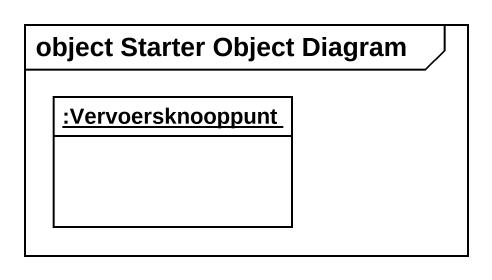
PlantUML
@startuml
mainframe object Starter Object Diagram
hide circle
hide empty members
object ":Vervoersknooppunt" as Vervoersknooppunt
@enduml
